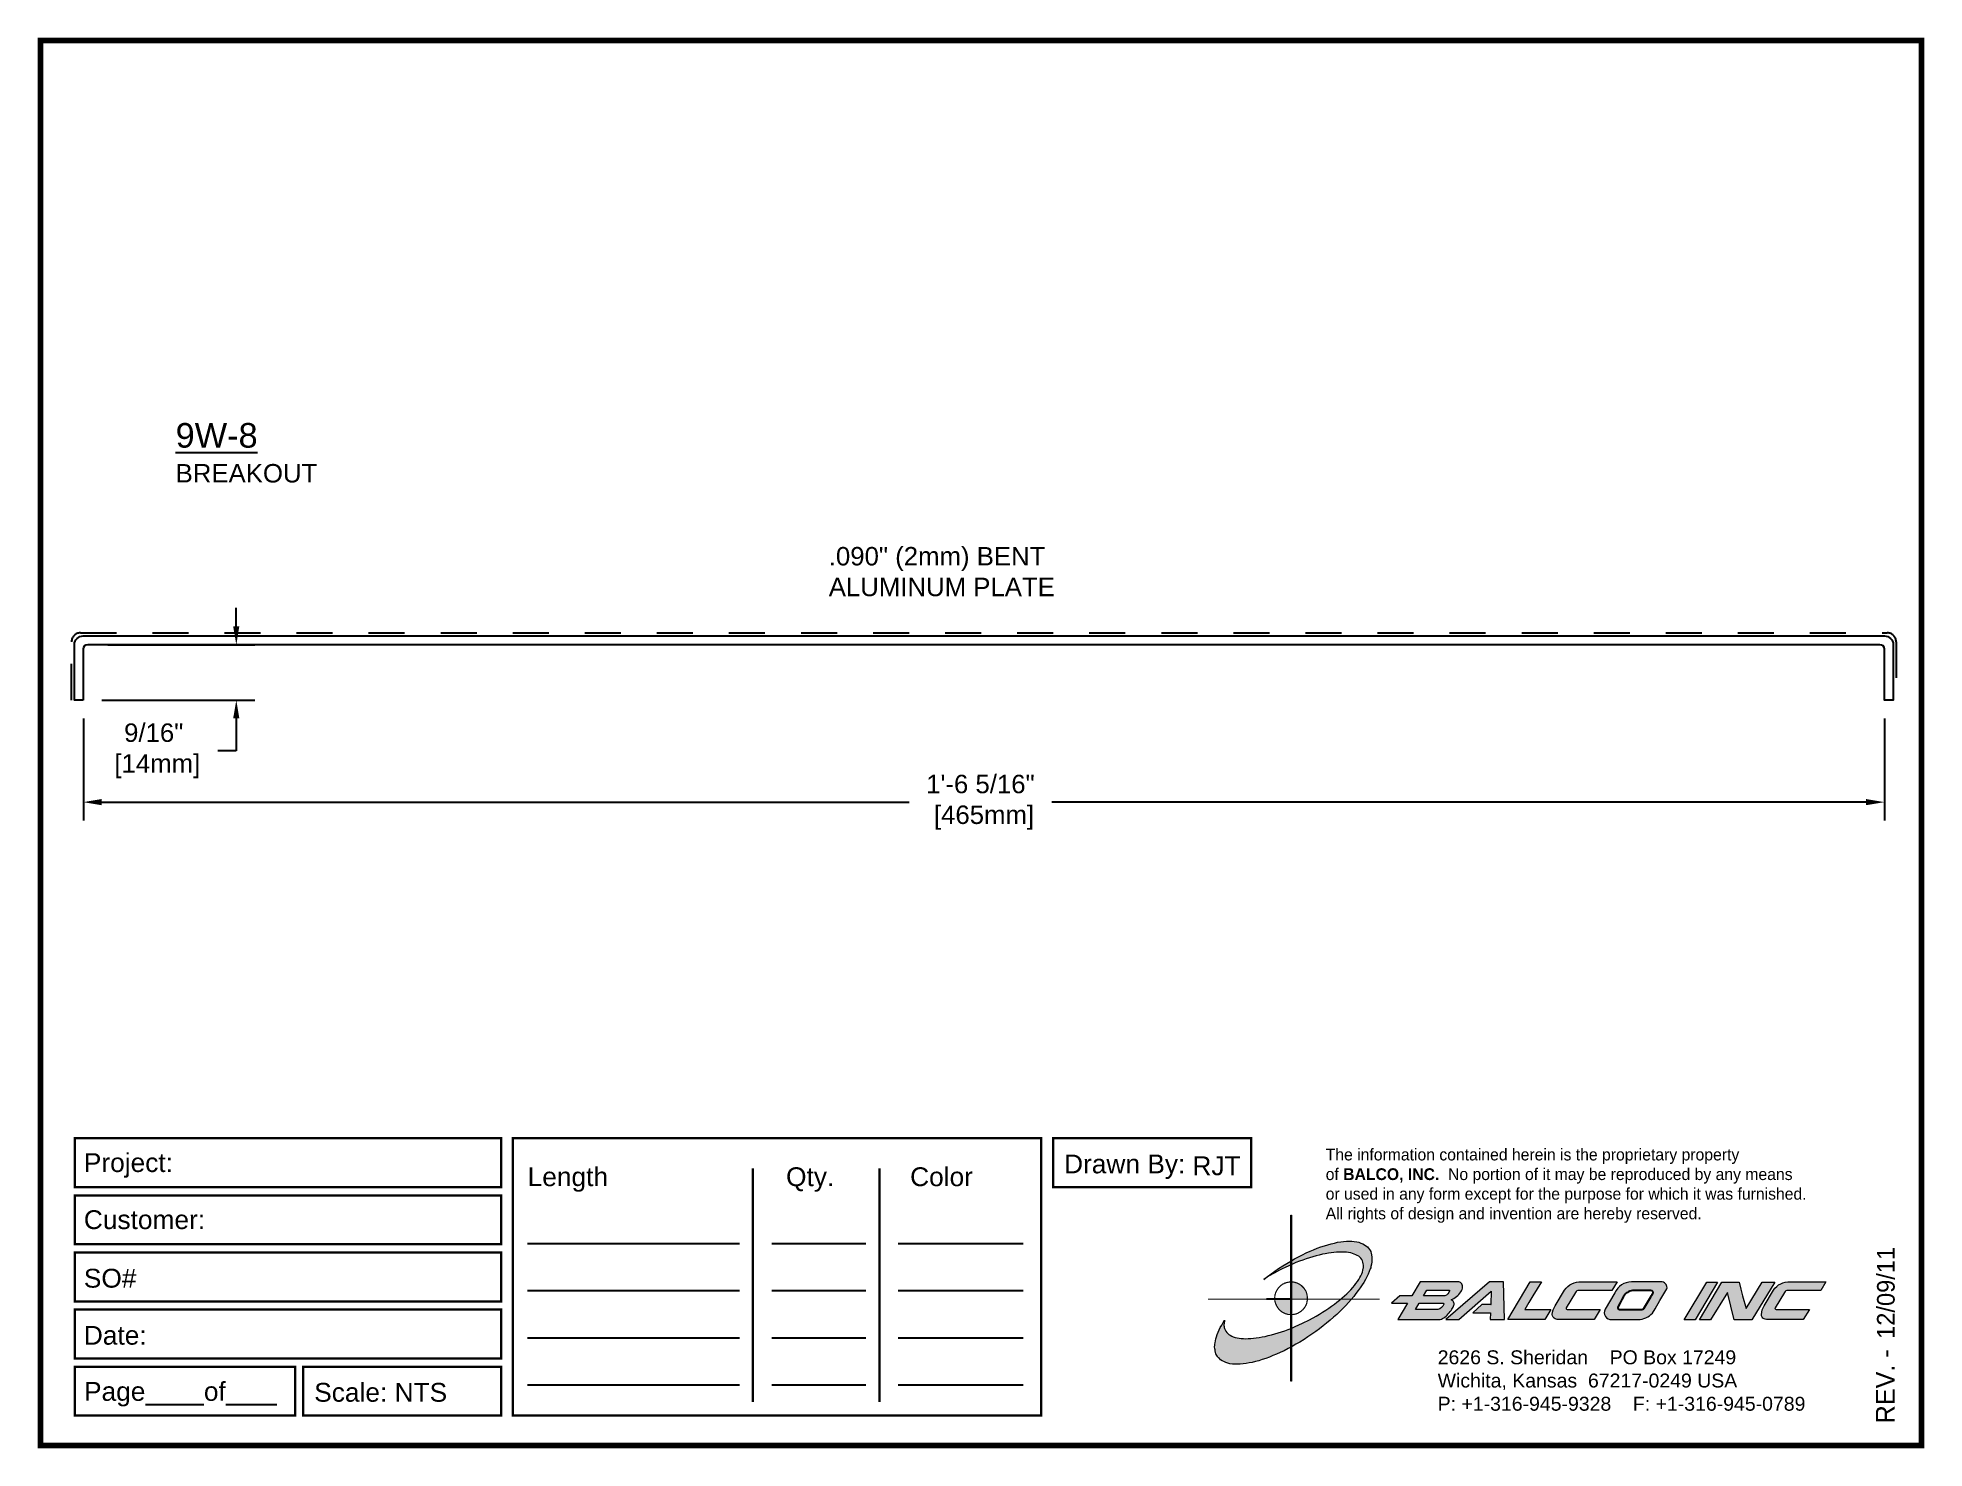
# Paper-space layout 'Breakout' of a CAD drawing. Header units: inches. Extents: x 0 to 10, y 0 to 7.5.
# The model-space entities are those that its viewports show. They can reach past a viewport. Long polylines and large blocks are cut down to what shows.
import ezdxf

# ---------------------------------------------------------------- set-up
doc = ezdxf.new("R2010")
doc.units = ezdxf.units.IN
doc.header["$LTSCALE"] = 0.25
doc.header["$MEASUREMENT"] = 0
doc.linetypes.add('DASHED2', pattern=[0.375, 0.25, -0.125])
doc.layers.get('0').update_dxf_attribs({"linetype": 'CONTINUOUS'})
doc.layers.get('DEFPOINTS').update_dxf_attribs({"linetype": 'CONTINUOUS'})
for name, color, linetype in [('Border', 7, 'CONTINUOUS'), ('DIMENSIONS', 3, 'CONTINUOUS'), ('METALS', 7, 'CONTINUOUS'), ('TEXT', 2, 'CONTINUOUS')]:
    doc.layers.add(name, color=color, linetype=linetype)
doc.styles.add('ARIAL', font='arial.ttf')
doc.styles.add('Copyright', font='ERASDEMI.TTF')
doc.dimstyles.new('ARIAL', dxfattribs={"dimtxt": 0.1875, "dimasz": 0.1875, "dimexe": 0.1875, "dimexo": 0.1875, "dimgap": 0.1875, "dimtad": 0, "dimtih": 1, "dimtoh": 1, "dimdec": 4, "dimzin": 3, "dimdsep": 46, "dimlunit": 4, "dimtxsty": 'ARIAL', "dimcen": 0.1875, "dimadec": 0, "dimazin": 0, "dimtfac": 1, "dimtdec": 4, "dimtofl": 0, "dimtmove": 0, "dimatfit": 3, "dimfxl": 0, "dimfrac": 2, "dimtolj": 1, "dimtzin": 0, "dimarcsym": 0})

# ---------------------------------------------------------------- blocks, each defined once
blk = doc.blocks.new('ACADlogo')
h = blk.add_hatch(color=256)
h.paths.add_polyline_path([(-3.346, 1.223), (-3.351, 1.223), (-3.351, 0.979), (-3.346, 0.982)])
h.paths.add_polyline_path([(-3.346, 0.961), (-3.351, 0.959), (-3.351, 0.868), (-3.346, 0.868)])
h.paths.add_polyline_path([(-3.346, 0.777), (-3.351, 0.777), (-3.351, 0.699), (-3.351, 0.695), (-3.35, 0.695), (-3.346, 0.695)])
h.paths.add_polyline_path([(-3.346, 0.864), (-3.346, 0.868), (-3.35, 0.868), (-3.351, 0.868), (-3.351, 0.777), (-3.346, 0.777), (-3.346, 0.778), (-3.348, 0.778)])
h.paths.add_polyline_path([(-3.346, 0.524), (-3.351, 0.521), (-3.351, 0.342), (-3.346, 0.342)])
h.paths.add_polyline_path([(-3.346, 0.695), (-3.351, 0.695), (-3.351, 0.621), (-3.346, 0.623)])
h.paths.add_polyline_path([(-3.346, 0.623), (-3.351, 0.621), (-3.351, 0.521), (-3.346, 0.524)])
h.paths.add_polyline_path([(-3.346, 0.982), (-3.351, 0.979), (-3.351, 0.959), (-3.346, 0.961)])
h = blk.add_hatch(color=175)
h.paths.add_polyline_path([(-3.518, 0.573), (-3.534, 0.571), (-3.548, 0.569), (-3.562, 0.567), (-3.576, 0.567), (-3.589, 0.566), (-3.602, 0.567), (-3.614, 0.568), (-3.625, 0.569), (-3.636, 0.572), (-3.646, 0.574), (-3.656, 0.577), (-3.664, 0.581), (-3.673, 0.585), (-3.679, 0.589), (-3.685, 0.595), (-3.688, 0.598), (-3.691, 0.6), (-3.695, 0.607), (-3.699, 0.614), (-3.703, 0.621), (-3.704, 0.626), (-3.705, 0.631), (-3.706, 0.637), (-3.706, 0.642), (-3.705, 0.648), (-3.705, 0.653), (-3.703, 0.659), (-3.702, 0.665), (-3.71, 0.652), (-3.717, 0.639), (-3.725, 0.626), (-3.731, 0.613), (-3.737, 0.601), (-3.741, 0.589), (-3.746, 0.577), (-3.749, 0.566), (-3.751, 0.555), (-3.753, 0.544), (-3.754, 0.538), (-3.754, 0.533), (-3.755, 0.523), (-3.754, 0.513), (-3.753, 0.508), (-3.752, 0.503), (-3.75, 0.494), (-3.748, 0.486), (-3.743, 0.477), (-3.74, 0.473), (-3.738, 0.469), (-3.734, 0.465), (-3.73, 0.461), (-3.723, 0.455), (-3.715, 0.449), (-3.706, 0.445), (-3.695, 0.44), (-3.685, 0.437), (-3.674, 0.434), (-3.661, 0.432), (-3.648, 0.431), (-3.634, 0.431), (-3.62, 0.431), (-3.604, 0.433), (-3.588, 0.435), (-3.572, 0.438), (-3.556, 0.441), (-3.538, 0.445), (-3.52, 0.449), (-3.503, 0.456), (-3.483, 0.461), (-3.464, 0.469), (-3.445, 0.477), (-3.426, 0.485), (-3.406, 0.494), (-3.385, 0.503), (-3.364, 0.514), (-3.351, 0.521), (-3.351, 0.621), (-3.364, 0.616), (-3.382, 0.609), (-3.4, 0.603), (-3.418, 0.598), (-3.436, 0.592), (-3.453, 0.587), (-3.47, 0.583), (-3.486, 0.579), (-3.503, 0.576)])
h.paths.add_polyline_path([(-3.215, 0.687), (-3.251, 0.667), (-3.289, 0.649), (-3.327, 0.631), (-3.345, 0.623), (-3.346, 0.623), (-3.346, 0.524), (-3.343, 0.525), (-3.323, 0.537), (-3.302, 0.549), (-3.28, 0.563), (-3.259, 0.577), (-3.238, 0.59), (-3.218, 0.605), (-3.198, 0.62), (-3.179, 0.635), (-3.16, 0.65), (-3.141, 0.665), (-3.123, 0.681), (-3.106, 0.696), (-3.089, 0.712), (-3.074, 0.727), (-3.058, 0.743), (-3.043, 0.759), (-3.03, 0.775), (-3.028, 0.777), (-3.085, 0.777), (-3.091, 0.772), (-3.105, 0.761), (-3.118, 0.75), (-3.134, 0.739), (-3.149, 0.729), (-3.165, 0.718), (-3.182, 0.707), (-3.198, 0.697)])
h.paths.add_polyline_path([(-2.921, 1.009), (-2.922, 1.015), (-2.924, 1.02), (-2.926, 1.029), (-2.931, 1.038), (-2.934, 1.043), (-2.936, 1.047), (-2.94, 1.05), (-2.943, 1.054), (-2.951, 1.06), (-2.959, 1.066), (-2.968, 1.071), (-2.978, 1.075), (-2.989, 1.079), (-3, 1.081), (-3.013, 1.083), (-3.026, 1.084), (-3.04, 1.084), (-3.054, 1.084), (-3.07, 1.083), (-3.085, 1.081), (-3.102, 1.079), (-3.118, 1.075), (-3.136, 1.07), (-3.153, 1.066), (-3.171, 1.06), (-3.191, 1.054), (-3.21, 1.047), (-3.229, 1.039), (-3.248, 1.031), (-3.268, 1.022), (-3.289, 1.012), (-3.31, 1.002), (-3.33, 0.991), (-3.346, 0.982), (-3.346, 0.961), (-3.342, 0.962), (-3.323, 0.971), (-3.305, 0.978), (-3.287, 0.984), (-3.268, 0.991), (-3.251, 0.996), (-3.234, 1.002), (-3.216, 1.007), (-3.199, 1.011), (-3.182, 1.015), (-3.167, 1.018), (-3.15, 1.021), (-3.136, 1.023), (-3.121, 1.025), (-3.107, 1.026), (-3.093, 1.026), (-3.079, 1.027), (-3.067, 1.026), (-3.054, 1.026), (-3.043, 1.025), (-3.032, 1.022), (-3.022, 1.02), (-3.013, 1.016), (-3.004, 1.013), (-2.997, 1.009), (-2.989, 1.005), (-2.983, 0.999), (-2.98, 0.996), (-2.978, 0.994), (-2.973, 0.987), (-2.969, 0.981), (-2.967, 0.973), (-2.965, 0.965), (-2.964, 0.957), (-2.964, 0.949), (-2.964, 0.944), (-2.965, 0.94), (-2.967, 0.93), (-2.969, 0.921), (-2.973, 0.911), (-2.978, 0.901), (-2.983, 0.891), (-2.989, 0.881), (-2.996, 0.871), (-3.004, 0.86), (-3.012, 0.849), (-3.021, 0.838), (-3.032, 0.827), (-3.042, 0.816), (-3.053, 0.805), (-3.065, 0.794), (-3.077, 0.783), (-3.085, 0.777), (-3.028, 0.777), (-3.016, 0.791), (-3.004, 0.806), (-2.992, 0.822), (-2.981, 0.837), (-2.971, 0.852), (-2.962, 0.866), (-2.954, 0.882), (-2.946, 0.896), (-2.939, 0.91), (-2.934, 0.924), (-2.929, 0.938), (-2.926, 0.944), (-2.925, 0.951), (-2.922, 0.963), (-2.92, 0.975), (-2.92, 0.982), (-2.919, 0.987), (-2.92, 0.999), (-2.92, 1.005)])
h.paths.add_polyline_path([(-3.372, 0.966), (-3.393, 0.953), (-3.415, 0.94), (-3.435, 0.925), (-3.455, 0.911), (-3.475, 0.897), (-3.494, 0.882), (-3.468, 0.898), (-3.439, 0.915), (-3.41, 0.93), (-3.396, 0.938), (-3.38, 0.945), (-3.351, 0.959), (-3.351, 0.979)])
h = blk.add_hatch(color=256)
h.paths.add_polyline_path([(-3.268, 0.814), (-3.27, 0.819), (-3.273, 0.824), (-3.276, 0.828), (-3.279, 0.833), (-3.282, 0.837), (-3.286, 0.841), (-3.29, 0.845), (-3.294, 0.849), (-3.298, 0.852), (-3.303, 0.855), (-3.308, 0.858), (-3.313, 0.86), (-3.318, 0.863), (-3.323, 0.864), (-3.328, 0.866), (-3.334, 0.867), (-3.339, 0.868), (-3.345, 0.868), (-3.346, 0.868), (-3.346, 0.777), (-3.335, 0.777), (-3.262, 0.777), (-3.262, 0.781), (-3.262, 0.787), (-3.263, 0.792), (-3.264, 0.798), (-3.265, 0.803), (-3.266, 0.808)])
h.paths.add_polyline_path([(-3.351, 0.777), (-3.436, 0.777), (-3.435, 0.773), (-3.435, 0.768), (-3.434, 0.762), (-3.432, 0.757), (-3.431, 0.752), (-3.428, 0.747), (-3.426, 0.742), (-3.423, 0.737), (-3.42, 0.732), (-3.417, 0.728), (-3.414, 0.723), (-3.41, 0.719), (-3.406, 0.716), (-3.401, 0.712), (-3.397, 0.709), (-3.392, 0.706), (-3.387, 0.704), (-3.382, 0.701), (-3.377, 0.699), (-3.372, 0.698), (-3.367, 0.696), (-3.361, 0.695), (-3.356, 0.695), (-3.351, 0.695)])
h.paths.add_polyline_path([(-3.346, 0.868), (-3.35, 0.868), (-3.351, 0.868), (-3.351, 0.777), (-3.346, 0.777)])
h = blk.add_hatch(color=256)
h.paths.add_polyline_path([(-2.438, 0.844, 0.412988), (-2.461, 0.869), (-2.663, 0.869), (-2.707, 0.794), (-2.771, 0.794), (-2.815, 0.755), (-2.73, 0.755), (-2.781, 0.668), (-2.563, 0.668, 0.107996), (-2.538, 0.677, 0.108939), (-2.494, 0.724, 0.080345), (-2.483, 0.745, 0.419497), (-2.499, 0.773, 0.149928), (-2.447, 0.815, 0.134283)])
h.paths.add_polyline_path([(-2.507, 0.821, -0.209012), (-2.532, 0.794), (-2.538, 0.794), (-2.646, 0.794), (-2.627, 0.825), (-2.51, 0.825, -0.56619)], flags=16)
h.paths.add_polyline_path([(-2.538, 0.75, -0.241309), (-2.569, 0.722), (-2.688, 0.722), (-2.669, 0.755), (-2.541, 0.755, -0.56619)], flags=16)
for points in [[(-2.285, 0.819), (-2.287, 0.748), (-2.335, 0.748), (-2.383, 0.705), (-2.29, 0.705), (-2.292, 0.668), (-2.215, 0.668), (-2.221, 0.869), (-2.295, 0.869), (-2.527, 0.668), (-2.458, 0.668)], [(-2.018, 0.869), (-2.079, 0.869), (-2.198, 0.668), (-2, 0.668), (-1.968, 0.722), (-2.107, 0.722), (-2.085, 0.759), (-2.064, 0.794)], [(-1.617, 0.869), (-1.807, 0.869, 0.270182), (-1.896, 0.825), (-1.946, 0.742, 0.109019), (-1.961, 0.695, 0.340665), (-1.945, 0.672, 0.129907), (-1.923, 0.668), (-1.738, 0.668), (-1.706, 0.722), (-1.878, 0.722), (-1.882, 0.722, -0.601242), (-1.887, 0.731), (-1.838, 0.813, -0.253048), (-1.821, 0.823), (-1.645, 0.823)], [(-1.083, 0.867), (-1.14, 0.867), (-1.261, 0.667), (-1.26, 0.667), (-1.202, 0.667)], [(-0.96, 0.83), (-0.969, 0.867), (-1.061, 0.867), (-1.179, 0.667), (-1.12, 0.667), (-1.031, 0.812), (-0.995, 0.667), (-0.9, 0.667), (-0.778, 0.867), (-0.846, 0.867), (-0.931, 0.727), (-0.951, 0.795)], [(-0.507, 0.869), (-0.697, 0.869, 0.270182), (-0.786, 0.825), (-0.836, 0.742, 0.109019), (-0.85, 0.695, 0.340665), (-0.835, 0.672, 0.129907), (-0.812, 0.668), (-0.628, 0.668), (-0.595, 0.722), (-0.768, 0.722), (-0.772, 0.722, -0.601242), (-0.777, 0.731), (-0.728, 0.813, -0.253048), (-0.71, 0.823), (-0.534, 0.823)], [(-3.346, 0.623), (-3.351, 0.621), (-3.351, 0.521), (-3.346, 0.524)]]:
    blk.add_hatch(color=256).paths.add_polyline_path(points)
h = blk.add_hatch(color=256)
h.paths.add_polyline_path([(-1.377, 0.868), (-1.383, 0.868), (-1.383, 0.868), (-1.44, 0.868), (-1.492, 0.868), (-1.541, 0.868, 0.297712), (-1.628, 0.811), (-1.68, 0.723, 0.585116), (-1.646, 0.668), (-1.506, 0.668, 0.210586), (-1.429, 0.703), (-1.415, 0.726), (-1.389, 0.769), (-1.352, 0.831, 0.4352)])
h.paths.add_polyline_path([(-1.437, 0.823, -0.603783), (-1.428, 0.805), (-1.431, 0.801), (-1.434, 0.796), (-1.438, 0.789), (-1.474, 0.728, -0.229001), (-1.489, 0.722), (-1.494, 0.722), (-1.501, 0.722), (-1.597, 0.722), (-1.604, 0.722, -0.492401), (-1.613, 0.734), (-1.601, 0.757), (-1.591, 0.775), (-1.582, 0.791, -0.238368), (-1.535, 0.823)], flags=16)
for q in [(-3.48, 0.777), (-3.351, 0.642)]:
    blk.add_line((-3.351, 0.777), q)
at = {"color": 7, "lineweight": 0}
for points in [[(-3.351, 1.223), (-3.346, 1.223), (-3.346, 0.342), (-3.351, 0.342), (-3.351, 1.223)], [(-2.292, 0.668), (-2.215, 0.668), (-2.221, 0.869), (-2.295, 0.869), (-2.527, 0.668), (-2.458, 0.668), (-2.285, 0.819), (-2.287, 0.748), (-2.286, 0.748), (-2.335, 0.748), (-2.383, 0.705), (-2.29, 0.705), (-2.292, 0.668), (-2.292, 0.668)], [(-2.198, 0.668), (-2.079, 0.869), (-2.018, 0.869), (-2.064, 0.794), (-2.085, 0.759), (-2.107, 0.722), (-1.968, 0.722), (-2, 0.668), (-2.198, 0.668), (-2.198, 0.668)], [(-1.383, 0.868), (-1.383, 0.868)], [(-1.261, 0.667), (-1.14, 0.867), (-1.083, 0.867), (-1.202, 0.667), (-1.26, 0.667), (-1.261, 0.667), (-1.261, 0.667)], [(-0.9, 0.667), (-0.995, 0.667), (-1.031, 0.812), (-1.12, 0.667), (-1.179, 0.667), (-1.061, 0.867), (-0.969, 0.867), (-0.96, 0.83), (-0.951, 0.795), (-0.931, 0.727), (-0.846, 0.867), (-0.778, 0.867), (-0.9, 0.667), (-0.9, 0.667)]]:
    blk.add_lwpolyline(points, dxfattribs=at)
at = {"color": 175, "lineweight": 0}
blk.add_lwpolyline([(-2.926, 1.029), (-2.924, 1.02), (-2.922, 1.015), (-2.921, 1.009), (-2.92, 1.005), (-2.92, 0.999), (-2.919, 0.987), (-2.92, 0.982), (-2.92, 0.975), (-2.922, 0.963), (-2.925, 0.951), (-2.926, 0.944), (-2.929, 0.938), (-2.934, 0.924), (-2.939, 0.91), (-2.946, 0.896), (-2.954, 0.882), (-2.962, 0.866), (-2.971, 0.852), (-2.981, 0.837), (-2.992, 0.822), (-3.004, 0.806), (-3.016, 0.791), (-3.03, 0.775), (-3.043, 0.759), (-3.058, 0.743), (-3.074, 0.727), (-3.089, 0.712), (-3.106, 0.696), (-3.123, 0.681), (-3.141, 0.665), (-3.16, 0.65), (-3.179, 0.635), (-3.198, 0.62), (-3.218, 0.605), (-3.238, 0.59), (-3.259, 0.577), (-3.28, 0.563), (-3.302, 0.549), (-3.323, 0.537), (-3.343, 0.525), (-3.364, 0.514), (-3.385, 0.503), (-3.406, 0.494), (-3.426, 0.485), (-3.445, 0.477), (-3.464, 0.469), (-3.483, 0.461), (-3.503, 0.456), (-3.52, 0.449), (-3.538, 0.445), (-3.556, 0.441), (-3.572, 0.438), (-3.588, 0.435), (-3.604, 0.433), (-3.62, 0.431), (-3.634, 0.431), (-3.648, 0.431), (-3.661, 0.432), (-3.674, 0.434), (-3.685, 0.437), (-3.695, 0.44), (-3.706, 0.445), (-3.715, 0.449), (-3.723, 0.455), (-3.73, 0.461), (-3.734, 0.465), (-3.738, 0.469), (-3.74, 0.473), (-3.743, 0.477), (-3.748, 0.486), (-3.75, 0.494), (-3.752, 0.503), (-3.753, 0.508), (-3.754, 0.513), (-3.755, 0.523), (-3.754, 0.533), (-3.754, 0.538), (-3.753, 0.544), (-3.751, 0.555), (-3.749, 0.566), (-3.746, 0.577), (-3.741, 0.589), (-3.737, 0.601), (-3.731, 0.613), (-3.725, 0.626), (-3.717, 0.639), (-3.71, 0.652), (-3.702, 0.665), (-3.703, 0.659), (-3.705, 0.653), (-3.705, 0.648), (-3.706, 0.642), (-3.706, 0.637), (-3.705, 0.631), (-3.704, 0.626), (-3.703, 0.621), (-3.699, 0.614), (-3.695, 0.607), (-3.691, 0.6), (-3.688, 0.598), (-3.685, 0.595), (-3.679, 0.589), (-3.673, 0.585), (-3.664, 0.581), (-3.656, 0.577), (-3.646, 0.574), (-3.636, 0.572), (-3.625, 0.569), (-3.614, 0.568), (-3.602, 0.567), (-3.589, 0.566), (-3.576, 0.567), (-3.562, 0.567), (-3.548, 0.569), (-3.534, 0.571), (-3.518, 0.573), (-3.503, 0.576), (-3.486, 0.579), (-3.47, 0.583), (-3.453, 0.587), (-3.436, 0.592), (-3.418, 0.598), (-3.4, 0.603), (-3.382, 0.609), (-3.364, 0.616), (-3.345, 0.623), (-3.327, 0.631), (-3.289, 0.649), (-3.251, 0.667), (-3.215, 0.687), (-3.198, 0.697), (-3.182, 0.707), (-3.165, 0.718), (-3.149, 0.729), (-3.134, 0.739), (-3.118, 0.75), (-3.105, 0.761), (-3.091, 0.772), (-3.077, 0.783), (-3.065, 0.794), (-3.053, 0.805), (-3.042, 0.816), (-3.032, 0.827), (-3.021, 0.838), (-3.012, 0.849), (-3.004, 0.86), (-2.996, 0.871), (-2.989, 0.881), (-2.983, 0.891), (-2.978, 0.901), (-2.973, 0.911), (-2.969, 0.921), (-2.967, 0.93), (-2.965, 0.94), (-2.964, 0.944), (-2.964, 0.949), (-2.964, 0.957), (-2.965, 0.965), (-2.967, 0.973), (-2.969, 0.981), (-2.973, 0.987), (-2.978, 0.994), (-2.98, 0.996), (-2.983, 0.999), (-2.989, 1.005), (-2.997, 1.009), (-3.004, 1.013), (-3.013, 1.016), (-3.022, 1.02), (-3.032, 1.022), (-3.043, 1.025), (-3.054, 1.026), (-3.067, 1.026), (-3.079, 1.027), (-3.093, 1.026), (-3.107, 1.026), (-3.121, 1.025), (-3.136, 1.023), (-3.15, 1.021), (-3.167, 1.018), (-3.182, 1.015), (-3.199, 1.011), (-3.216, 1.007), (-3.234, 1.002), (-3.251, 0.996), (-3.268, 0.991), (-3.287, 0.984), (-3.305, 0.978), (-3.323, 0.971), (-3.342, 0.962), (-3.38, 0.945), (-3.396, 0.938), (-3.41, 0.93), (-3.439, 0.915), (-3.468, 0.898), (-3.494, 0.882), (-3.475, 0.897), (-3.455, 0.911), (-3.435, 0.925), (-3.415, 0.94), (-3.393, 0.953), (-3.372, 0.966), (-3.351, 0.979), (-3.33, 0.991), (-3.31, 1.002), (-3.289, 1.012), (-3.268, 1.022), (-3.248, 1.031), (-3.229, 1.039), (-3.21, 1.047), (-3.191, 1.054), (-3.171, 1.06), (-3.153, 1.066), (-3.136, 1.07), (-3.118, 1.075), (-3.102, 1.079), (-3.085, 1.081), (-3.07, 1.083), (-3.054, 1.084), (-3.04, 1.084), (-3.026, 1.084), (-3.013, 1.083), (-3, 1.081), (-2.989, 1.079), (-2.978, 1.075), (-2.968, 1.071), (-2.959, 1.066), (-2.951, 1.06), (-2.943, 1.054), (-2.94, 1.05), (-2.936, 1.047), (-2.934, 1.043), (-2.931, 1.038), (-2.926, 1.029), (-2.926, 1.029)], dxfattribs=at)
at = {"color": 7, "lineweight": 0, "const_width": 0.0064}
blk.add_lwpolyline([(-3.262, 0.781), (-3.262, 0.787), (-3.263, 0.792), (-3.264, 0.798), (-3.265, 0.803), (-3.266, 0.808), (-3.268, 0.814), (-3.27, 0.819), (-3.273, 0.824), (-3.276, 0.828), (-3.279, 0.833), (-3.282, 0.837), (-3.286, 0.841), (-3.29, 0.845), (-3.294, 0.849), (-3.298, 0.852), (-3.303, 0.855), (-3.308, 0.858), (-3.313, 0.86), (-3.318, 0.863), (-3.323, 0.864), (-3.328, 0.866), (-3.334, 0.867), (-3.339, 0.868), (-3.345, 0.868), (-3.35, 0.868), (-3.356, 0.868), (-3.361, 0.867), (-3.367, 0.866), (-3.372, 0.865), (-3.377, 0.863), (-3.382, 0.862), (-3.387, 0.859), (-3.392, 0.857), (-3.397, 0.854), (-3.401, 0.851), (-3.406, 0.847), (-3.41, 0.843), (-3.414, 0.839), (-3.417, 0.835), (-3.42, 0.831), (-3.423, 0.826), (-3.426, 0.821), (-3.428, 0.816), (-3.431, 0.811), (-3.432, 0.806), (-3.434, 0.801), (-3.435, 0.795), (-3.435, 0.79), (-3.436, 0.784), (-3.436, 0.779), (-3.435, 0.773), (-3.435, 0.768), (-3.434, 0.762), (-3.432, 0.757), (-3.431, 0.752), (-3.428, 0.747), (-3.426, 0.742), (-3.423, 0.737), (-3.42, 0.732), (-3.417, 0.728), (-3.414, 0.723), (-3.41, 0.719), (-3.406, 0.716), (-3.401, 0.712), (-3.397, 0.709), (-3.392, 0.706), (-3.387, 0.704), (-3.382, 0.701), (-3.377, 0.699), (-3.372, 0.698), (-3.367, 0.696), (-3.361, 0.695), (-3.356, 0.695), (-3.35, 0.695), (-3.345, 0.695), (-3.339, 0.695), (-3.334, 0.696), (-3.328, 0.697), (-3.323, 0.698), (-3.318, 0.7), (-3.313, 0.702), (-3.308, 0.705), (-3.303, 0.708), (-3.298, 0.711), (-3.294, 0.714), (-3.29, 0.718), (-3.286, 0.721), (-3.282, 0.726), (-3.279, 0.73), (-3.276, 0.734), (-3.273, 0.739), (-3.27, 0.744), (-3.268, 0.749), (-3.266, 0.754), (-3.265, 0.76), (-3.264, 0.765), (-3.263, 0.77), (-3.262, 0.776), (-3.262, 0.781)], dxfattribs=at)
at = {"color": 7, "lineweight": 0}
for points in [[(-2.447, 0.815, 0.130368), (-2.438, 0.843, 0.448367), (-2.463, 0.869), (-2.663, 0.869), (-2.707, 0.794), (-2.771, 0.794), (-2.815, 0.755), (-2.73, 0.755), (-2.781, 0.668), (-2.563, 0.668, 0.107996), (-2.538, 0.677, 0.108939), (-2.494, 0.724, 0.077395), (-2.484, 0.744, 0.430878), (-2.499, 0.773, 0.149928)], [(-2.507, 0.821, -0.209012), (-2.532, 0.794), (-2.538, 0.794), (-2.646, 0.794), (-2.627, 0.825), (-2.512, 0.825), (-2.509, 0.825, -0.531288)], [(-1.838, 0.813), (-1.887, 0.731, 0.587385), (-1.882, 0.722), (-1.878, 0.722), (-1.706, 0.722), (-1.738, 0.668), (-1.923, 0.668, -0.129907), (-1.945, 0.672, -0.349839), (-1.961, 0.696, -0.107341), (-1.946, 0.742), (-1.896, 0.825, -0.270182), (-1.807, 0.869), (-1.617, 0.869), (-1.645, 0.823), (-1.821, 0.823, 0.252436)], [(-1.68, 0.723, 0.585116), (-1.646, 0.668), (-1.506, 0.668, 0.210586), (-1.429, 0.703), (-1.415, 0.726), (-1.389, 0.769), (-1.352, 0.831, 0.4352), (-1.377, 0.868), (-1.383, 0.868), (-1.383, 0.868), (-1.44, 0.868), (-1.492, 0.868), (-1.541, 0.868, 0.297712), (-1.628, 0.811)], [(-0.728, 0.813), (-0.777, 0.731, 0.587385), (-0.772, 0.722), (-0.768, 0.722), (-0.595, 0.722), (-0.628, 0.668), (-0.812, 0.668, -0.129907), (-0.835, 0.672, -0.349839), (-0.85, 0.696, -0.107341), (-0.836, 0.742), (-0.786, 0.825, -0.270182), (-0.697, 0.869), (-0.507, 0.869), (-0.534, 0.823), (-0.71, 0.823, 0.252436)], [(-2.569, 0.722), (-2.688, 0.722), (-2.669, 0.755), (-2.543, 0.755), (-2.54, 0.755, -0.531288), (-2.538, 0.75, -0.241309)]]:
    blk.add_lwpolyline(points, format="xyb", close=True, dxfattribs=at)
blk.add_lwpolyline([(-1.437, 0.823), (-1.535, 0.823, 0.238368), (-1.582, 0.791), (-1.591, 0.775), (-1.601, 0.757), (-1.613, 0.734, 0.490298), (-1.604, 0.722), (-1.597, 0.722), (-1.501, 0.722), (-1.494, 0.722), (-1.489, 0.722, 0.229001), (-1.474, 0.728), (-1.438, 0.789), (-1.434, 0.796), (-1.431, 0.801), (-1.428, 0.805, 0.603783)], format="xyb", close=True)
blk.add_lwpolyline([(-2.879, 0.777, 0.00455, 0.00455, 0), (-3.791, 0.777, 0.00183, 0.00183, 0), (-3.791, 0.777, 0.00183, 0.00183, 0)], format="xyseb", dxfattribs=at)
blk = doc.blocks.new('Quantity Data')
at = {"layer": 'Border', "color": 253}
for p, q in [((2.755, 1.254), (3.881, 1.254)), ((4.054, 1.254), (4.553, 1.254)), ((4.725, 1.254), (5.389, 1.254)), ((2.755, 1.004), (3.881, 1.004)), ((4.054, 1.004), (4.553, 1.004)), ((4.725, 1.004), (5.389, 1.004)), ((2.755, 0.754), (3.881, 0.754)), ((4.054, 0.754), (4.553, 0.754)), ((4.725, 0.754), (5.389, 0.754)), ((2.755, 0.504), (3.881, 0.504)), ((4.054, 0.504), (4.553, 0.504)), ((4.725, 0.504), (5.389, 0.504))]:
    blk.add_line(p, q, dxfattribs=at)
at = {"layer": 'Border', "const_width": 0.0125}
blk.add_lwpolyline([(5.485, 0.341), (2.678, 0.341), (2.678, 1.813), (5.485, 1.813)], close=True, dxfattribs=at)
for points in [[(3.953, 1.653), (3.953, 0.412)], [(4.625, 1.653), (4.625, 0.412)]]:
    blk.add_lwpolyline(points, dxfattribs=at)
at = {"layer": 'Border', "style": 'ARIAL'}
for s, p in [('Length', (2.756, 1.559)), ('Qty.', (4.129, 1.559)), ('Color', (4.788, 1.559))]:
    blk.add_text(s, height=0.1, dxfattribs=at).set_placement(p)
blk = doc.blocks.new('Drawn By')
at = {"layer": 'Border', "const_width": 0.0125}
blk.add_lwpolyline([(5.38, 1.813), (6.432, 1.813), (6.432, 1.554), (5.38, 1.554)], close=True, dxfattribs=at)
at = {"layer": 'Border', "style": 'ARIAL'}
blk.add_text('Drawn By: ', height=0.1, dxfattribs=at).set_placement((5.438, 1.627))
blk.add_attdef('XXX', (6.12, 1.617), '', height=0.1, dxfattribs=at)
blk = doc.blocks.new('Project Info')
at = {"layer": 'Border', "const_width": 0.0125}
for points in [[(0.182, 1.813), (2.448, 1.813), (2.448, 1.554), (0.182, 1.554)], [(0.182, 1.51), (2.448, 1.51), (2.448, 1.251), (0.182, 1.251)], [(0.182, 1.207), (2.448, 1.207), (2.448, 0.947), (0.182, 0.947)], [(0.182, 0.904), (2.448, 0.904), (2.448, 0.644), (0.182, 0.644)], [(0.182, 0.6), (1.352, 0.6), (1.352, 0.341), (0.182, 0.341)], [(1.396, 0.6), (2.448, 0.6), (2.448, 0.341), (1.396, 0.341)]]:
    blk.add_lwpolyline(points, close=True, dxfattribs=at)
at = {"layer": 'Border', "style": 'ARIAL'}
for s, p in [('Project:', (0.23, 1.634)), ('Customer:', (0.23, 1.331)), ('SO#', (0.23, 1.02)), ('Date:', (0.23, 0.717)), ('Page%%u        %%uof%%u       ', (0.231, 0.419)), ('Scale: NTS', (1.454, 0.414))]:
    blk.add_text(s, height=0.1, dxfattribs=at).set_placement(p)
blk = doc.blocks.new('REV')
at = {"style": 'Copyright'}
blk.add_text('REV. -', height=0.1, rotation=90, dxfattribs=at).set_placement((-0.142, 0.117))
at = {"style": 'Copyright', "flags": 4}
blk.add_attdef('REVISIONDATE', (-0.142, 0.566), '', height=0.0938, rotation=90, dxfattribs=at)
blk = doc.blocks.new('*D12')
at = {"layer": 'DEFPOINTS', "color": 0}
for p in [(38.813, 7.597), (57.133, 7.597), (57.133, 6.559)]:
    blk.add_point(p, dxfattribs=at)
at = {"layer": 'DIMENSIONS', "color": 0, "lineweight": -2}
for p, q in [((38.813, 7.41), (38.813, 6.372)), ((57.133, 7.41), (57.133, 6.372)), ((39, 6.559), (47.213, 6.559)), ((56.945, 6.559), (48.663, 6.559))]:
    blk.add_line(p, q, dxfattribs=at)
at = {"layer": 'DIMENSIONS', "color": 0}
for points in [[(39, 6.591), (39, 6.528), (38.813, 6.559)], [(56.945, 6.591), (56.945, 6.528), (57.133, 6.559)]]:
    blk.add_solid(points, dxfattribs=at)
at = {"layer": 'DIMENSIONS', "color": 0, "insert": (47.938, 6.559), "char_height": 0.1875, "attachment_point": 5, "style": 'ARIAL'}
blk.add_mtext('\\A1;1\'-6 5/16"\\P [465mm]', dxfattribs=at)
blk = doc.blocks.new('*D13')
at = {"layer": 'DEFPOINTS', "color": 0}
for p in [(38.875, 8.16), (38.813, 7.597), (40.369, 7.597)]:
    blk.add_point(p, dxfattribs=at)
at = {"layer": 'DIMENSIONS', "color": 0, "lineweight": -2}
for p, q in [((40.369, 8.347), (40.369, 8.535)), ((39.063, 8.16), (40.556, 8.16)), ((39, 7.597), (40.556, 7.597)), ((40.369, 7.41), (40.369, 7.081)), ((40.369, 7.081), (40.181, 7.081))]:
    blk.add_line(p, q, dxfattribs=at)
at = {"layer": 'DIMENSIONS', "color": 0}
for points in [[(40.337, 8.347), (40.4, 8.347), (40.369, 8.16)], [(40.337, 7.41), (40.4, 7.41), (40.369, 7.597)]]:
    blk.add_solid(points, dxfattribs=at)
at = {"layer": 'DIMENSIONS', "color": 0, "insert": (39.529, 7.081), "char_height": 0.1875, "attachment_point": 5, "style": 'ARIAL'}
blk.add_mtext('\\A1;9/16"\\P [14mm]', dxfattribs=at)

msp = doc.modelspace()

# ---------------------------------------------------------------- linework, layer by layer
at = {"layer": 'METALS', "linetype": 'DASHED2'}
msp.add_lwpolyline([(38.69262, 7.59733), (38.69262, 8.18983, -0.41421356), (38.78262, 8.27983), (57.16265, 8.27983, -0.41421356), (57.25265, 8.18983), (57.25265, 7.59733)], format="xyb", dxfattribs=at)
at = {"layer": 'METALS'}
msp.add_lwpolyline([(38.81262, 7.59733), (38.72262, 7.59733), (38.72262, 8.15983, -0.41421356), (38.81262, 8.24983), (57.13265, 8.24983, -0.41421356), (57.22265, 8.15983), (57.22265, 7.59733), (57.13265, 7.59733), (57.13265, 8.11483, 0.41421356), (57.08765, 8.15983), (38.85762, 8.15983, 0.41421356), (38.81262, 8.11483), (38.81262, 7.59733)], format="xyb", dxfattribs=at)

# ---------------------------------------------------------------- texts
at = {"layer": 'TEXT', "char_height": 0.25, "width": 10.34375, "attachment_point": 1, "style": 'ARIAL'}
for s, insert in [('{\\L9W-8\\P\\H0.75x;\\lBREAKOUT}', (39.75181, 10.41338)), ('{\\H0.75x;.090" (2mm) BENT\\PALUMINUM PLATE}', (46.39551, 9.1533))]:
    msp.add_mtext(s, dxfattribs=dict(at, insert=insert))

# ---------------------------------------------------------------- dimensions: what is measured, and where the dimension line sits
at = {"layer": 'DIMENSIONS'}
dim = msp.add_linear_dim(base=(40.36858, 7.59733), p1=(38.87512, 8.15983), p2=(38.81262, 7.59733), angle=90, dimstyle='ARIAL', override={"dimpost": '\\X'}, dxfattribs=at)
dim.commit()
dim.dimension.update_dxf_attribs({"geometry": '*D13', "text_midpoint": (39.52905, 7.08061), "dimtype": 160})
dim = msp.add_linear_dim(base=(57.13265, 6.55944), p1=(38.81262, 7.59733), p2=(57.13265, 7.59733), dimstyle='ARIAL', override={"dimpost": '\\X'}, dxfattribs=at)
dim.commit()
dim.dimension.update_dxf_attribs({"geometry": '*D12', "text_midpoint": (47.93763, 6.55944), "dimtype": 160})

psp = doc.layouts.new('Breakout')

# ---------------------------------------------------------------- linework, layer by layer
at = {"layer": 'Border', "const_width": 0.03}
psp.add_lwpolyline([(0.015, 7.476), (10.008, 7.476), (10.008, 0.015), (0.015, 0.015)], close=True, dxfattribs=at)

# ---------------------------------------------------------------- block references
for name, p in [('Project Info', (0.015, -0.167)), ('Quantity Data', (-0.153, -0.167))]:
    psp.add_blockref(name, p)
psp.add_blockref('Drawn By', (0.015, -0.167)).add_auto_attribs({'XXX': 'RJT'})
at = {"layer": 'Border'}
psp.add_blockref('ACADlogo', (10.008, 0.015), dxfattribs=at)
at = {"layer": 'TEXT'}
psp.add_blockref('REV', (10.008, 0.015), dxfattribs=at).add_auto_attribs({'REVISIONDATE': '12/09/11'})

# ---------------------------------------------------------------- texts
at = {"insert": (6.843, 1.591), "char_height": 0.0625, "width": 50.295, "attachment_point": 1, "style": 'Copyright'}
psp.add_mtext('The information contained herein is the proprietary property\\Pof {\\fEras Bold ITC|b0|i0|c0|p34;BALCO, INC.}  No portion of it may be reproduced by any means\\Por used in any form except for the purpose for which it was furnished.\\PAll rights of design and invention are hereby reserved.', dxfattribs=at)
at = {"layer": 'Border', "insert": (7.438, 0.52), "char_height": 0.074, "width": 2.3438, "attachment_point": 1, "style": 'ARIAL'}
psp.add_mtext('2626 S. Sheridan    PO Box 17249\\PWichita, Kansas  67217-0249 USA \\PP: +1-316-945-9328    F: +1-316-945-0789', dxfattribs=at)

# ---------------------------------------------------------------- viewports
at = {"layer": 'Border'}
psp.add_viewport(center=(5.012, 3.745), size=(9.993, 7.46055), view_center_point=(47.9445, 7.15983), view_height=14.2830775, dxfattribs=at)

doc.saveas('drawing.dxf')
